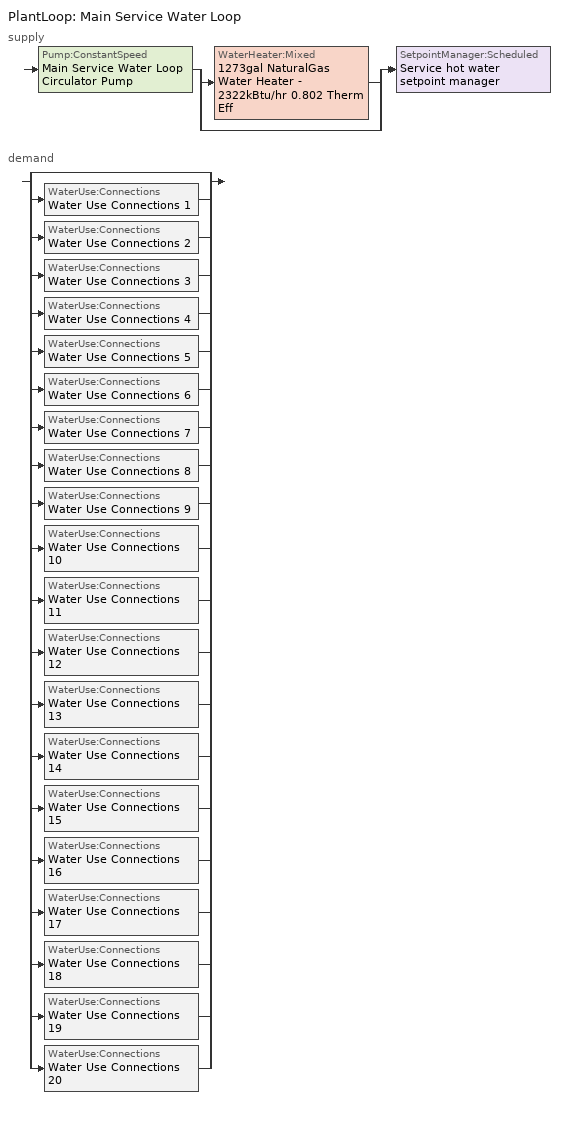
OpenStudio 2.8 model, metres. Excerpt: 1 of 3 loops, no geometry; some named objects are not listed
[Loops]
PlantLoop 'Main Service Water Loop'
 supply: Pump:ConstantSpeed 'Main Service Water Loop Circulator Pump' > split
  | WaterHeater:Mixed '1273gal NaturalGas Water Heater - 2322kBtu/hr 0.802 Therm Eff'
  | bypass
  join > SetpointManager:Scheduled 'Service hot water setpoint manager'
 demand: split
  | bypass
  | WaterUse:Connections 'Water Use Connections 1'
  | WaterUse:Connections 'Water Use Connections 2'
  | WaterUse:Connections 'Water Use Connections 3'
  | WaterUse:Connections 'Water Use Connections 4'
  | WaterUse:Connections 'Water Use Connections 5'
  | WaterUse:Connections 'Water Use Connections 6'
  | WaterUse:Connections 'Water Use Connections 7'
  | WaterUse:Connections 'Water Use Connections 8'
  | WaterUse:Connections 'Water Use Connections 9'
  | WaterUse:Connections 'Water Use Connections 10'
  | WaterUse:Connections 'Water Use Connections 11'
  | WaterUse:Connections 'Water Use Connections 12'
  | WaterUse:Connections 'Water Use Connections 13'
  | WaterUse:Connections 'Water Use Connections 14'
  | WaterUse:Connections 'Water Use Connections 15'
  | WaterUse:Connections 'Water Use Connections 16'
  | WaterUse:Connections 'Water Use Connections 17'
  | WaterUse:Connections 'Water Use Connections 18'
  | WaterUse:Connections 'Water Use Connections 19'
  | WaterUse:Connections 'Water Use Connections 20'
[PlantLoop]
Main Service Water Loop: Glycol Concentration=0; Maximum Loop Temperature {C}=60; Minimum Loop Temperature {C}=10; Plant Loop Volume {m3}=Autocalculate; Load Distribution Scheme=Optimal
[Sizing:Plant]
Main Service Water Loop: Loop Type=Heating; Design Loop Exit Temperature {C}=60; Loop Design Temperature Difference {deltaC}=5; Sizing Option=NonCoincident; Zone Timesteps in Averaging Window=1; Coincident Sizing Factor Mode=None
[SetpointManager:Scheduled]
Service hot water setpoint manager: Control Variable=Temperature; Schedule=Service Water Loop Temp - 140F
[Pump:ConstantSpeed]
Main Service Water Loop Circulator Pump: Rated Flow Rate {m3/s}=autosize; Rated Pump Head {Pa}=179532; Rated Power Consumption {W}=autosize; Motor Efficiency=0.855; Fraction of Motor Inefficiencies to Fluid Stream=0; Pump Control Type=Intermittent; Design Power Sizing Method=PowerPerFlowPerPressure; Design Electric Power per Unit Flow Rate {W/(m3/s)}=348701.1; Design Shaft Power per Unit Flow Rate per Unit Head {W-s/m3-Pa}=1.28205
[WaterHeater:Mixed]
1273gal NaturalGas Water Heater - 2322kBtu/hr 0.802 Therm Eff: Tank Volume {m3}=4.81835; Setpoint Temperature Schedule=Service Water Loop Temp - 140F; Deadband Temperature Difference {deltaC}=2; Maximum Temperature Limit {C}=60; Heater Control Type=Cycle; Heater Maximum Capacity {W}=680429; Heater Fuel Type=NaturalGas; Heater Thermal Efficiency=0.802352; Part Load Factor Curve=SWH-EFFFPLR-NECB2011; Off Cycle Parasitic Fuel Consumption Rate {W}=276.366; Off Cycle Parasitic Fuel Type=NaturalGas; Off Cycle Parasitic Heat Fraction to Tank=0.8; On Cycle Parasitic Fuel Consumption Rate {W}=276.366; On Cycle Parasitic Fuel Type=NaturalGas; On Cycle Parasitic Heat Fraction to Tank=0; Ambient Temperature Indicator=Schedule; Ambient Temperature Schedule=Water Heater Ambient Temp Schedule - 70f; Off Cycle Loss Coefficient to Ambient Temperature {W/K}=41.1572; On Cycle Loss Coefficient to Ambient Temperature {W/K}=41.1572; Use Side Effectiveness=1; Source Side Effectiveness=1; Use Side Design Flow Rate {m3/s}=autosize; Source Side Design Flow Rate {m3/s}=autosize; Indirect Water Heating Recovery Time {hr}=1.5; Source Side Flow Control Mode=IndirectHeatPrimarySetpoint
[WaterUse:Connections]
Name | Water Use Equipment Name 1
Water Use Connections 1 | Story 1 east lower perimeter space Service Water Use 0.69gal/min
Water Use Connections 2 | Story 1 east upper perimeter space Service Water Use 0.31gal/min
Water Use Connections 3 | Story 1 north core space Service Water Use 7.49gal/min
Water Use Connections 4 | Story 1 north perimeter space Service Water Use 1.0gal/min
Water Use Connections 5 | Story 1 south core space Service Water Use 5.36gal/min
Water Use Connections 6 | Story 1 south lower perimeter space Service Water Use 0.31gal/min
Water Use Connections 7 | Story 1 south upper left perimeter space Service Water Use 0.34gal/min
Water Use Connections 8 | Story 1 south upper left perimeter space 1 Service Water Use 0.34gal/min
Water Use Connections 9 | Story 1 west lower perimeter space Service Water Use 0.69gal/min
Water Use Connections 10 | Story 1 west upper perimeter space Service Water Use 0.31gal/min
Water Use Connections 11 | Story 2 east lower perimeter space Service Water Use 0.69gal/min
Water Use Connections 12 | Story 2 east upper perimeter space Service Water Use 0.31gal/min
Water Use Connections 13 | Story 2 north core space Service Water Use 7.49gal/min
Water Use Connections 14 | Story 2 north perimeter space Service Water Use 1.0gal/min
Water Use Connections 15 | Story 2 south core space Service Water Use 5.36gal/min
Water Use Connections 16 | Story 2 south lower perimeter space Service Water Use 0.31gal/min
Water Use Connections 17 | Story 2 south upper left perimeter space Service Water Use 0.34gal/min
Water Use Connections 18 | Story 2 south upper left perimeter space 1 Service Water Use 0.34gal/min
Water Use Connections 19 | Story 2 west lower perimeter space Service Water Use 0.69gal/min
Water Use Connections 20 | Story 2 west upper perimeter space Service Water Use 0.31gal/min
[WaterUse:Equipment:Definition]
Name | Peak Flow Rate {m3/s} | Target Temperature Schedule | Sensible Fraction Schedule | Latent Fraction Schedule
Story 1 east lower perimeter space Service Water Use Def 0.69gal/min | 4.34197e-05 | Schedule Ruleset 5 | Schedule Ruleset 3 | Schedule Ruleset 4
Story 1 east upper perimeter space Service Water Use Def 0.31gal/min | 1.94913e-05 | Schedule Ruleset 8 | Schedule Ruleset 6 | Schedule Ruleset 7
Story 1 north core space Service Water Use Def 7.49gal/min | 0.000472543 | Schedule Ruleset 11 | Schedule Ruleset 9 | Schedule Ruleset 10
Story 1 north perimeter space Service Water Use Def 1.0gal/min | 6.2911e-05 | Schedule Ruleset 14 | Schedule Ruleset 12 | Schedule Ruleset 13
Story 1 south core space Service Water Use Def 5.36gal/min | 0.000338059 | Schedule Ruleset 17 | Schedule Ruleset 15 | Schedule Ruleset 16
Story 1 south lower perimeter space Service Water Use Def 0.31gal/min | 1.94913e-05 | Schedule Ruleset 20 | Schedule Ruleset 18 | Schedule Ruleset 19
Story 1 south upper left perimeter space Service Water Use Def 0.34gal/min | 2.17098e-05 | Schedule Ruleset 23 | Schedule Ruleset 21 | Schedule Ruleset 22
Story 1 south upper left perimeter space 1 Service Water Use Def 0.34gal/min | 2.17098e-05 | Schedule Ruleset 26 | Schedule Ruleset 24 | Schedule Ruleset 25
Story 1 west lower perimeter space Service Water Use Def 0.69gal/min | 4.34197e-05 | Schedule Ruleset 29 | Schedule Ruleset 27 | Schedule Ruleset 28
Story 1 west upper perimeter space Service Water Use Def 0.31gal/min | 1.94913e-05 | Schedule Ruleset 32 | Schedule Ruleset 30 | Schedule Ruleset 31
Story 2 east lower perimeter space Service Water Use Def 0.69gal/min | 4.34197e-05 | Schedule Ruleset 35 | Schedule Ruleset 33 | Schedule Ruleset 34
Story 2 east upper perimeter space Service Water Use Def 0.31gal/min | 1.94913e-05 | Schedule Ruleset 38 | Schedule Ruleset 36 | Schedule Ruleset 37
Story 2 north core space Service Water Use Def 7.49gal/min | 0.000472543 | Schedule Ruleset 41 | Schedule Ruleset 39 | Schedule Ruleset 40
Story 2 north perimeter space Service Water Use Def 1.0gal/min | 6.2911e-05 | Schedule Ruleset 44 | Schedule Ruleset 42 | Schedule Ruleset 43
Story 2 south core space Service Water Use Def 5.36gal/min | 0.000338059 | Schedule Ruleset 47 | Schedule Ruleset 45 | Schedule Ruleset 46
Story 2 south lower perimeter space Service Water Use Def 0.31gal/min | 1.94913e-05 | Schedule Ruleset 50 | Schedule Ruleset 48 | Schedule Ruleset 49
Story 2 south upper left perimeter space Service Water Use Def 0.34gal/min | 2.17098e-05 | Schedule Ruleset 53 | Schedule Ruleset 51 | Schedule Ruleset 52
Story 2 south upper left perimeter space 1 Service Water Use Def 0.34gal/min | 2.17098e-05 | Schedule Ruleset 56 | Schedule Ruleset 54 | Schedule Ruleset 55
Story 2 west lower perimeter space Service Water Use Def 0.69gal/min | 4.34197e-05 | Schedule Ruleset 59 | Schedule Ruleset 57 | Schedule Ruleset 58
Story 2 west upper perimeter space Service Water Use Def 0.31gal/min | 1.94913e-05 | Schedule Ruleset 62 | Schedule Ruleset 60 | Schedule Ruleset 61
[WaterUse:Equipment] Flow Rate Fraction Schedule=NECB-F-Service Water Heating
Name | Water Use Equipment Definition | Space
Story 1 east lower perimeter space Service Water Use 0.69gal/min | Story 1 east lower perimeter space Service Water Use Def 0.69gal/min | Story 1 East Lower Perimeter Space
Story 1 east upper perimeter space Service Water Use 0.31gal/min | Story 1 east upper perimeter space Service Water Use Def 0.31gal/min | Story 1 East Upper Perimeter Space
Story 1 north core space Service Water Use 7.49gal/min | Story 1 north core space Service Water Use Def 7.49gal/min | Story 1 North Core Space
Story 1 north perimeter space Service Water Use 1.0gal/min | Story 1 north perimeter space Service Water Use Def 1.0gal/min | Story 1 North Perimeter Space
Story 1 south core space Service Water Use 5.36gal/min | Story 1 south core space Service Water Use Def 5.36gal/min | Story 1 South Core Space
Story 1 south lower perimeter space Service Water Use 0.31gal/min | Story 1 south lower perimeter space Service Water Use Def 0.31gal/min | Story 1 South Lower Perimeter Space
Story 1 south upper left perimeter space Service Water Use 0.34gal/min | Story 1 south upper left perimeter space Service Water Use Def 0.34gal/min | Story 1 South Upper Left Perimeter Space
Story 1 south upper left perimeter space 1 Service Water Use 0.34gal/min | Story 1 south upper left perimeter space 1 Service Water Use Def 0.34gal/min | Story 1 South Upper Left Perimeter Space 1
Story 1 west lower perimeter space Service Water Use 0.69gal/min | Story 1 west lower perimeter space Service Water Use Def 0.69gal/min | Story 1 West Lower Perimeter Space
Story 1 west upper perimeter space Service Water Use 0.31gal/min | Story 1 west upper perimeter space Service Water Use Def 0.31gal/min | Story 1 West Upper Perimeter Space
Story 2 east lower perimeter space Service Water Use 0.69gal/min | Story 2 east lower perimeter space Service Water Use Def 0.69gal/min | Story 2 East Lower Perimeter Space
Story 2 east upper perimeter space Service Water Use 0.31gal/min | Story 2 east upper perimeter space Service Water Use Def 0.31gal/min | Story 2 East Upper Perimeter Space
Story 2 north core space Service Water Use 7.49gal/min | Story 2 north core space Service Water Use Def 7.49gal/min | Story 2 North Core Space
Story 2 north perimeter space Service Water Use 1.0gal/min | Story 2 north perimeter space Service Water Use Def 1.0gal/min | Story 2 North Perimeter Space
Story 2 south core space Service Water Use 5.36gal/min | Story 2 south core space Service Water Use Def 5.36gal/min | Story 2 South Core Space
Story 2 south lower perimeter space Service Water Use 0.31gal/min | Story 2 south lower perimeter space Service Water Use Def 0.31gal/min | Story 2 South Lower Perimeter Space
Story 2 south upper left perimeter space Service Water Use 0.34gal/min | Story 2 south upper left perimeter space Service Water Use Def 0.34gal/min | Story 2 South Upper Left Perimeter Space
Story 2 south upper left perimeter space 1 Service Water Use 0.34gal/min | Story 2 south upper left perimeter space 1 Service Water Use Def 0.34gal/min | Story 2 South Upper Left Perimeter Space 1
Story 2 west lower perimeter space Service Water Use 0.69gal/min | Story 2 west lower perimeter space Service Water Use Def 0.69gal/min | Story 2 West Lower Perimeter Space
Story 2 west upper perimeter space Service Water Use 0.31gal/min | Story 2 west upper perimeter space Service Water Use Def 0.31gal/min | Story 2 West Upper Perimeter Space
[Schedule:Ruleset]
Name | Default Day Schedule
Service Water Loop Temp - 140F | Service Water Loop Temp - 140F Default
Water Heater Ambient Temp Schedule - 70f | Water Heater Ambient Temp Schedule - 70f Default
Schedule Ruleset 3 | Schedule Day 6
Schedule Ruleset 4 | Schedule Day 7
Schedule Ruleset 5 | Schedule Day 8
NECB-F-Service Water Heating | NECB-F-Service Water Heating Default
Schedule Ruleset 6 | Schedule Day 9
Schedule Ruleset 7 | Schedule Day 10
Schedule Ruleset 8 | Schedule Day 11
Schedule Ruleset 9 | Schedule Day 12
Schedule Ruleset 10 | Schedule Day 13
Schedule Ruleset 11 | Schedule Day 14
Schedule Ruleset 12 | Schedule Day 15
Schedule Ruleset 13 | Schedule Day 16
Schedule Ruleset 14 | Schedule Day 17
Schedule Ruleset 15 | Schedule Day 18
Schedule Ruleset 16 | Schedule Day 19
Schedule Ruleset 17 | Schedule Day 20
Schedule Ruleset 18 | Schedule Day 21
Schedule Ruleset 19 | Schedule Day 22
Schedule Ruleset 20 | Schedule Day 23
Schedule Ruleset 21 | Schedule Day 24
Schedule Ruleset 22 | Schedule Day 25
Schedule Ruleset 23 | Schedule Day 26
Schedule Ruleset 24 | Schedule Day 27
Schedule Ruleset 25 | Schedule Day 28
Schedule Ruleset 26 | Schedule Day 29
Schedule Ruleset 27 | Schedule Day 30
Schedule Ruleset 28 | Schedule Day 31
Schedule Ruleset 29 | Schedule Day 32
Schedule Ruleset 30 | Schedule Day 33
Schedule Ruleset 31 | Schedule Day 34
Schedule Ruleset 32 | Schedule Day 35
Schedule Ruleset 33 | Schedule Day 36
Schedule Ruleset 34 | Schedule Day 37
Schedule Ruleset 35 | Schedule Day 38
Schedule Ruleset 36 | Schedule Day 39
Schedule Ruleset 37 | Schedule Day 40
Schedule Ruleset 38 | Schedule Day 41
Schedule Ruleset 39 | Schedule Day 42
Schedule Ruleset 40 | Schedule Day 43
Schedule Ruleset 41 | Schedule Day 44
Schedule Ruleset 42 | Schedule Day 45
Schedule Ruleset 43 | Schedule Day 46
Schedule Ruleset 44 | Schedule Day 47
Schedule Ruleset 45 | Schedule Day 48
Schedule Ruleset 46 | Schedule Day 49
Schedule Ruleset 47 | Schedule Day 50
Schedule Ruleset 48 | Schedule Day 51
Schedule Ruleset 49 | Schedule Day 52
Schedule Ruleset 50 | Schedule Day 53
Schedule Ruleset 51 | Schedule Day 54
Schedule Ruleset 52 | Schedule Day 55
Schedule Ruleset 53 | Schedule Day 56
Schedule Ruleset 54 | Schedule Day 57
Schedule Ruleset 55 | Schedule Day 58
Schedule Ruleset 56 | Schedule Day 59
Schedule Ruleset 57 | Schedule Day 60
Schedule Ruleset 58 | Schedule Day 61
Schedule Ruleset 59 | Schedule Day 62
Schedule Ruleset 60 | Schedule Day 63
Schedule Ruleset 61 | Schedule Day 64
Schedule Ruleset 62 | Schedule Day 65
[Schedule:Day]
Service Water Loop Temp - 140F Default; Schedule Day 8; Schedule Day 11; Schedule Day 14; Schedule Day 17; Schedule Day 20; Schedule Day 23; Schedule Day 26; Schedule Day 29; Schedule Day 32; Schedule Day 35; Schedule Day 38; Schedule Day 41; Schedule Day 44; Schedule Day 47; Schedule Day 50; Schedule Day 53; Schedule Day 56; Schedule Day 59; Schedule Day 62; Schedule Day 65: 24, 0, 60
Water Heater Ambient Temp Schedule - 70f Default: 24, 0, 21.1111
Schedule Day 6; Schedule Day 9; Schedule Day 12; Schedule Day 15; Schedule Day 18; Schedule Day 21; Schedule Day 24; Schedule Day 27; Schedule Day 30; Schedule Day 33; Schedule Day 36; Schedule Day 39; Schedule Day 42; Schedule Day 45; Schedule Day 48; Schedule Day 51; Schedule Day 54; Schedule Day 57; Schedule Day 60; Schedule Day 63: 24, 0, 0.2
Schedule Day 7; Schedule Day 10; Schedule Day 13; Schedule Day 16; Schedule Day 19; Schedule Day 22; Schedule Day 25; Schedule Day 28; Schedule Day 31; Schedule Day 34; Schedule Day 37; Schedule Day 40; Schedule Day 43; Schedule Day 46; Schedule Day 49; Schedule Day 52; Schedule Day 55; Schedule Day 58; Schedule Day 61; Schedule Day 64: 24, 0, 0.05
NECB-F-Service Water Heating Default; NECB-F-Service Water Heating Default|Wkdy Day; NECB-F-Service Water Heating Sat Day; NECB-F-Service Water Heating Sun|Hol Day: 1, 0, 0.35, 2, 0, 0.21, 3, 0, 0.14, 5, 0, 0.07, 6, 0, 0.14, 7, 0, 0.28, 8, 0, 0.42, 9, 0, 0.63, 10, 0, 0.49, 12, 0, 0.35, 13, 0, 0.28, 14, 0, 0.35, 15, 0, 0.28, 19, 0, 0.21, 20, 0, 0.35, 24, 0, 0.49
[Schedule:Rule] Schedule Ruleset=NECB-F-Service Water Heating; Date Specification Type=DateRange; Start Month=1; Start Day=1; End Month=12; End Day=31
Name | Rule Order | Day Schedule | Apply Monday | Apply Tuesday | Apply Wednesday | Apply Thursday | Apply Friday | Apply Saturday | Apply Sunday
Schedule Rule 17 | 2 | NECB-F-Service Water Heating Default|Wkdy Day | Yes | Yes | Yes | Yes | Yes
Schedule Rule 18 | 1 | NECB-F-Service Water Heating Sat Day |  |  |  |  |  | Yes
Schedule Rule 19 | 0 | NECB-F-Service Water Heating Sun|Hol Day |  |  |  |  |  |  | Yes
[Curve:Cubic]
SWH-EFFFPLR-NECB2011: Coefficient1 Constant=0.7576; Coefficient2 x=1.0071; Coefficient3 x**2=-1.4443; Coefficient4 x**3=0.6844; Minimum Value of x=0; Maximum Value of x=1
